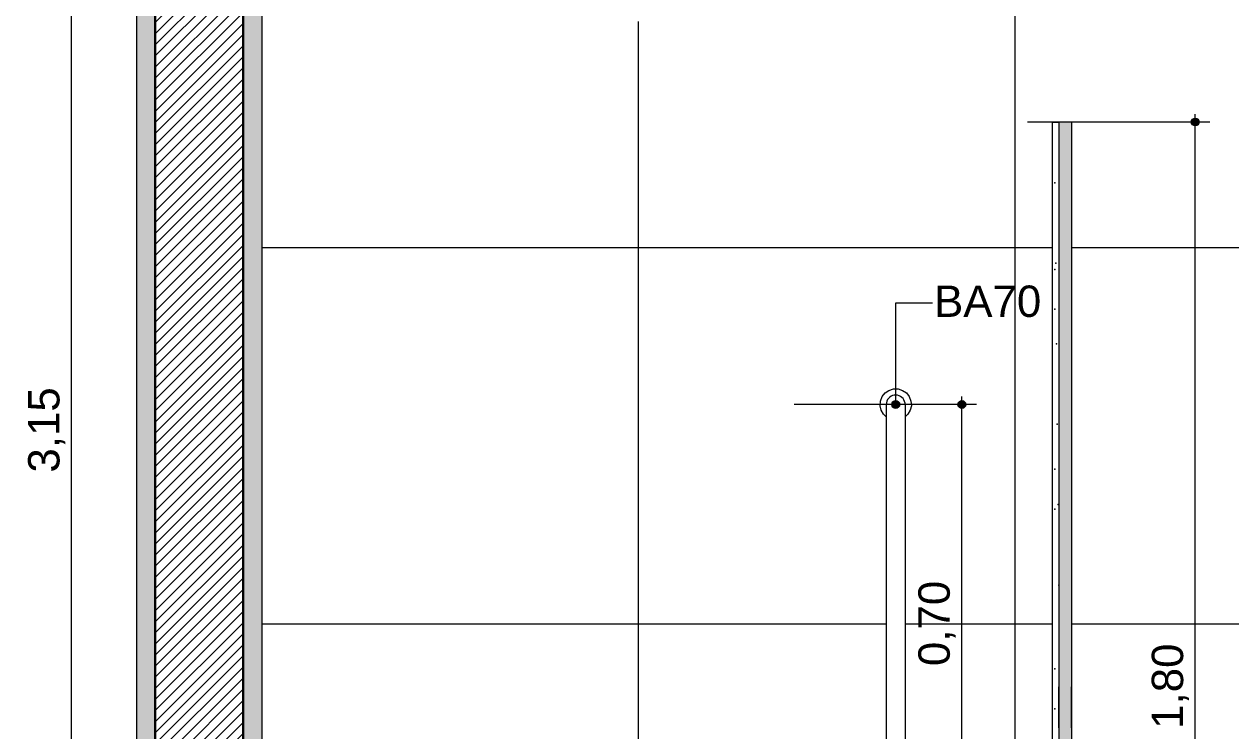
# Model space of a CAD drawing. Header units: metres. Extents: x -1.8 to 75.3, y -2 to 2.8.
# Drawn here: x 6.685 to 8.608, y -0.868 to 0.258 of the extents above; entities that cross this region are included whole.
import ezdxf

# ---------------------------------------------------------------- set-up
doc = ezdxf.new("R2010")
doc.units = ezdxf.units.M
doc.header["$MEASUREMENT"] = 0
for name, color, linetype in [('COTAS CORTE', 7, 'Continuous'), ('NOTAS-LAYOUT.EXEC', 7, 'Continuous'), ('PAREDE CONSTRUIR', 7, 'Continuous'), ('Portas Archicad', 7, 'Continuous')]:
    doc.layers.add(name, color=color, linetype=linetype)
for name, color, linetype, lineweight, true_color in [('COTAS CORTE_Caneta_No__25', 7, 'Continuous', 13, 0x982312), ('LOUCAS-METAIS.ARQ_Caneta_No__96', 7, 'Continuous', 0, 0xb6b6b6), ('PAREDE CONSTRUIR_Caneta_No__97', 7, 'Continuous', 13, 0x6b6b6b), ('PAREDE.ARQ_Caneta_No__97', 7, 'Continuous', 13, 0x6b6b6b), ('Portas Archicad_Caneta_No__9', 7, 'Continuous', 9, 0x020202), ('Portas Archicad_Caneta_No__97', 7, 'Continuous', 13, 0x6b6b6b)]:
    doc.layers.add(name, color=color, linetype=linetype, lineweight=lineweight, true_color=true_color)
for name, color, linetype, lineweight in [('NOTAS-LAYOUT.EXEC_Caneta_No__241', 7, 'Continuous', 13), ('NOTAS-LAYOUT.EXEC_Caneta_No__5', 7, 'Continuous', 20), ('PAREDE CONSTRUIR_Caneta_No__241', 7, 'Continuous', 13), ('PAREDE CONSTRUIR_Caneta_No__3', 7, 'Continuous', 30), ('Portas Archicad_Caneta_No__241', 7, 'Continuous', 13)]:
    doc.layers.add(name, color=color, linetype=linetype, lineweight=lineweight)
doc.styles.add('GENERATED_STYLE_1', font='arial.ttf')
doc.dimstyles.new('GENERATED_STYLE__2', dxfattribs={"dimtxt": 0.05, "dimasz": 0.02375, "dimexe": 0.18, "dimexo": 0.267183, "dimgap": 0, "dimtad": 1, "dimzin": 0, "dimdsep": 46, "dimtxsty": 'GENERATED_STYLE_1', "dimblk": 'ARROWHEAD_11', "dimblk1": 'ARROWHEAD_11', "dimblk2": 'ARROWHEAD_11', "dimcen": 0.09, "dimclrd": 256, "dimclre": 256, "dimclrt": 256, "dimadec": 0, "dimazin": 0, "dimtfac": 1, "dimtdec": 4, "dimtmove": 0, "dimatfit": 3, "dimfxl": 0, "dimtolj": 1, "dimtzin": 0, "dimarcsym": 0})

# ---------------------------------------------------------------- blocks, each defined once
blk = doc.blocks.new('*D48', base_point=(73.3784, -1.8982))
at = {"layer": 'COTAS CORTE_Caneta_No__25', "linetype": 'Continuous', "lineweight": 13, "true_color": 0x982312}
for points in [[(6.7548, 1.2518), (6.7553, 1.2494), (6.7567, 1.2473), (6.7587, 1.246), (6.7611, 1.2455), (6.7635, 1.246), (6.7655, 1.2473), (6.7669, 1.2494), (6.7673, 1.2518), (6.7669, 1.2541), (6.7655, 1.2562), (6.7635, 1.2575), (6.7611, 1.258), (6.7587, 1.2575), (6.7567, 1.2562), (6.7553, 1.2541)], [(6.7548, -1.8982), (6.7553, -1.9006), (6.7567, -1.9027), (6.7587, -1.904), (6.7611, -1.9045), (6.7635, -1.904), (6.7655, -1.9027), (6.7669, -1.9006), (6.7673, -1.8982), (6.7669, -1.8959), (6.7655, -1.8938), (6.7635, -1.8925), (6.7611, -1.892), (6.7587, -1.8925), (6.7567, -1.8938), (6.7553, -1.8959)]]:
    blk.add_hatch(color=24, dxfattribs=at).paths.add_polyline_path(points)
at = {"layer": 'COTAS CORTE_Caneta_No__25', "color": 24, "linetype": 'Continuous', "lineweight": 13, "true_color": 0x982312}
for p, q in [((6.7548, 1.2518), (6.7377, 1.2518)), ((7.0283, 1.2518), (6.7673, 1.2518)), ((6.7611, -1.892), (6.7611, 1.2455)), ((6.7548, -1.8982), (6.7377, -1.8982)), ((7.0283, -1.8982), (6.7673, -1.8982)), ((6.7611, -1.9107), (6.7611, -1.9045))]:
    blk.add_line(p, q, dxfattribs=at)
for centre in [(6.7611, 1.2518), (6.7611, -1.8982)]:
    blk.add_circle(centre, 0.00625, dxfattribs=at)
at = {"layer": 'COTAS CORTE_Caneta_No__25', "color": 24, "lineweight": 13, "true_color": 0x982312, "char_height": 0.05, "attachment_point": 7, "rotation": 90, "style": 'GENERATED_STYLE_1'}
for s, insert in [('\\A1;{\\pql;\\fArial|b0|i0|c0|p0;\\W1.000000;0,01}', (6.7511, 1.112)), ('\\A1;{\\pql;\\fArial|b0|i0|c0|p0;\\W1.000000;3,15}', (6.7511, -0.4567))]:
    blk.add_mtext(s, dxfattribs=dict(at, insert=insert))
blk = doc.blocks.new('ARROWHEAD_11')
at = {"color": 0, "linetype": 'Continuous', "lineweight": 0}
blk.add_line((0, 0), (-1, 0), dxfattribs=at)
at = {"color": 0, "linetype": 'Continuous', "lineweight": 0, "const_width": 0.25, "flags": 128}
blk.add_lwpolyline([(-0.125, 0, 1), (0.125, 0, 1)], format="xyb", close=True, dxfattribs=at)
blk = doc.blocks.new('*D53', base_point=(73.3784, -1.8982))
at = {"layer": 'COTAS CORTE_Caneta_No__25', "linetype": 'Continuous', "lineweight": 13, "true_color": 0x982312}
for points in [[(8.5455, 0.1018), (8.546, 0.0994), (8.5473, 0.0973), (8.5493, 0.096), (8.5517, 0.0955), (8.5541, 0.096), (8.5561, 0.0973), (8.5575, 0.0994), (8.558, 0.1018), (8.5575, 0.1041), (8.5561, 0.1062), (8.5541, 0.1075), (8.5517, 0.108), (8.5493, 0.1075), (8.5473, 0.1062), (8.546, 0.1041)], [(8.5455, -1.6982), (8.546, -1.7006), (8.5473, -1.7027), (8.5493, -1.704), (8.5517, -1.7045), (8.5541, -1.704), (8.5561, -1.7027), (8.5575, -1.7006), (8.558, -1.6982), (8.5575, -1.6959), (8.5561, -1.6938), (8.5541, -1.6925), (8.5517, -1.692), (8.5493, -1.6925), (8.5473, -1.6938), (8.546, -1.6959)]]:
    blk.add_hatch(color=24, dxfattribs=at).paths.add_polyline_path(points)
at = {"layer": 'COTAS CORTE_Caneta_No__25', "color": 24, "linetype": 'Continuous', "lineweight": 13, "true_color": 0x982312}
for p, q in [((8.5455, 0.1018), (8.2845, 0.1018)), ((8.5517, 0.108), (8.5517, 0.1143)), ((8.5752, 0.1018), (8.558, 0.1018)), ((8.5517, -1.692), (8.5517, 0.0955))]:
    blk.add_line(p, q, dxfattribs=at)
blk.add_circle((8.5517, 0.1018), 0.00625, dxfattribs=at)
at = {"layer": 'COTAS CORTE_Caneta_No__25', "color": 24, "lineweight": 13, "true_color": 0x982312, "insert": (8.5417, -0.865), "char_height": 0.05, "attachment_point": 7, "rotation": 90, "style": 'GENERATED_STYLE_1'}
blk.add_mtext('\\A1;{\\pql;\\fArial|b0|i0|c0|p0;\\W1.000000;1,80}', dxfattribs=at)
blk = doc.blocks.new('*D56', base_point=(73.3784, -1.8982))
at = {"layer": 'COTAS CORTE_Caneta_No__25', "linetype": 'Continuous', "lineweight": 13, "true_color": 0x982312}
for points in [[(8.1736, -0.3482), (8.1741, -0.3506), (8.1754, -0.3527), (8.1774, -0.354), (8.1798, -0.3545), (8.1822, -0.354), (8.1843, -0.3527), (8.1856, -0.3506), (8.1861, -0.3482), (8.1856, -0.3459), (8.1843, -0.3438), (8.1822, -0.3425), (8.1798, -0.342), (8.1774, -0.3425), (8.1754, -0.3438), (8.1741, -0.3459)], [(8.1736, -1.0482), (8.1741, -1.0506), (8.1754, -1.0527), (8.1774, -1.054), (8.1798, -1.0545), (8.1822, -1.054), (8.1843, -1.0527), (8.1856, -1.0506), (8.1861, -1.0482), (8.1856, -1.0459), (8.1843, -1.0438), (8.1822, -1.0425), (8.1798, -1.042), (8.1774, -1.0425), (8.1754, -1.0438), (8.1741, -1.0459)]]:
    blk.add_hatch(color=24, dxfattribs=at).paths.add_polyline_path(points)
at = {"layer": 'COTAS CORTE_Caneta_No__25', "color": 24, "linetype": 'Continuous', "lineweight": 13, "true_color": 0x982312}
for p, q in [((8.1798, -0.342), (8.1798, -0.3357)), ((8.1736, -0.3482), (7.9127, -0.3482)), ((8.1798, -1.042), (8.1798, -0.3545)), ((8.2033, -0.3482), (8.1861, -0.3482)), ((8.1736, -1.0482), (7.9127, -1.0482)), ((8.2033, -1.0482), (8.1861, -1.0482))]:
    blk.add_line(p, q, dxfattribs=at)
for centre in [(8.1798, -0.3482), (8.1798, -1.0482)]:
    blk.add_circle(centre, 0.00625, dxfattribs=at)
at = {"layer": 'COTAS CORTE_Caneta_No__25', "color": 24, "lineweight": 13, "true_color": 0x982312, "insert": (8.1698, -0.765), "char_height": 0.05, "attachment_point": 7, "rotation": 90, "style": 'GENERATED_STYLE_1'}
blk.add_mtext('\\A1;{\\pql;\\fArial|b0|i0|c0|p0;\\W1.000000;0,70}', dxfattribs=at)
blk = doc.blocks.new('Label_6_3', base_point=(8.0744, -0.3482))
at = {"layer": 'NOTAS-LAYOUT.EXEC', "linetype": 'Continuous', "lineweight": 0, "true_color": 0x000000}
blk.add_hatch(color=18, dxfattribs=at).paths.add_polyline_path([(8.0681, -0.3482), (8.0686, -0.3506), (8.0699, -0.3527), (8.072, -0.354), (8.0744, -0.3545), (8.0768, -0.354), (8.0788, -0.3527), (8.0801, -0.3506), (8.0806, -0.3482), (8.0801, -0.3459), (8.0788, -0.3438), (8.0768, -0.3425), (8.0744, -0.342), (8.072, -0.3425), (8.0699, -0.3438), (8.0686, -0.3459)])
at = {"layer": 'NOTAS-LAYOUT.EXEC_Caneta_No__241', "color": 7, "linetype": 'Continuous', "lineweight": 13}
for p, q in [((8.0744, -0.342), (8.0744, -0.1861)), ((8.0744, -0.1861), (8.133, -0.1861))]:
    blk.add_line(p, q, dxfattribs=at)
at = {"layer": 'NOTAS-LAYOUT.EXEC_Caneta_No__5', "color": 7, "linetype": 'Continuous', "lineweight": 20}
blk.add_circle((8.0744, -0.3482), 0.00625, dxfattribs=at)
at = {"layer": 'NOTAS-LAYOUT.EXEC_Caneta_No__241', "color": 7, "lineweight": 13, "insert": (8.1355, -0.1587), "char_height": 0.05, "attachment_point": 1, "style": 'GENERATED_STYLE_1'}
blk.add_mtext('\\A1;{\\pql;\\pt0,241;\\fArial|b0|i0|c0|p0;\\W1.000000;BA70\\fArial|b0|i0|c0|p0;\\W1.000000;\\A1{\\H.66x;\\S^  ;}\\fArial|b0|i0|c0|p0;\\W1.000000;\\fArial|b0|i0|c0|p0;\\W1.000000;\\A1{\\H.66x;\\S^  ;}\\fArial|b0|i0|c0|p0;\\W1.000000;\\fArial|b0|i0|c0|p0;\\W1.000000;\\fArial|b0|i0|c0|p0;\\W1.000000;\\fArial|b0|i0|c0|p0;\\W1.000000;\\fArial|b0|i0|c0|p0;\\W1.000000;\\fArial|b0|i0|c0|p0;\\W1.000000;\\fArial|b0|i0|c0|p0;\\W1.000000;\\A1{\\H.66x;\\S^  ;}\\fArial|b0|i0|c0|p0;\\W1.000000;\\fArial|b0|i0|c0|p0;\\W1.000000;\\A1{\\H.66x;\\S^  ;}\\fArial|b0|i0|c0|p0;\\W1.000000;\\fArial|b0|i0|c0|p0;\\W1.000000;\\fArial|b0|i0|c0|p0;\\W1.000000;\\fArial|b0|i0|c0|p0;\\W1.000000;\\fArial|b0|i0|c0|p0;\\W1.000000;\\fArial|b0|i0|c0|p0;\\W1.000000;\\fArial|b0|i0|c0|p0;\\W1.000000;\\A1{\\H.66x;\\S^  ;}\\fArial|b0|i0|c0|p0;\\W1.000000;\\fArial|b0|i0|c0|p0;\\W1.000000;\\A1{\\H.66x;\\S^  ;}\\fArial|b0|i0|c0|p0;\\W1.000000;\\fArial|b0|i0|c0|p0;\\W1.000000;\\fArial|b0|i0|c0|p0;\\W1.000000;\\fArial|b0|i0|c0|p0;\\W1.000000;\\fArial|b0|i0|c0|p0;\\W1.000000;\\fArial|b0|i0|c0|p0;\\W1.000000;\\fArial|b0|i0|c0|p0;\\W1.000000;\\A1{\\H.66x;\\S^  ;}\\fArial|b0|i0|c0|p0;\\W1.000000;\\fArial|b0|i0|c0|p0;\\W1.000000;\\A1{\\H.66x;\\S^  ;}\\fArial|b0|i0|c0|p0;\\W1.000000;\\fArial|b0|i0|c0|p0;\\W1.000000;\\fArial|b0|i0|c0|p0;\\W1.000000;\\fArial|b0|i0|c0|p0;\\W1.000000;\\fArial|b0|i0|c0|p0;\\W1.000000;\\fArial|b0|i0|c0|p0;\\W1.000000;\\fArial|b0|i0|c0|p0;\\W1.000000;\\A1{\\H.66x;\\S^  ;}\\fArial|b0|i0|c0|p0;\\W1.000000;\\fArial|b0|i0|c0|p0;\\W1.000000;\\A1{\\H.66x;\\S^  ;}\\fArial|b0|i0|c0|p0;\\W1.000000;\\fArial|b0|i0|c0|p0;\\W1.000000;\\fArial|b0|i0|c0|p0;\\W1.000000;\\fArial|b0|i0|c0|p0;\\W1.000000;\\fArial|b0|i0|c0|p0;\\W1.000000;\\fArial|b0|i0|c0|p0;\\W1.000000;\\fArial|b0|i0|c0|p0;\\W1.000000;\\A1{\\H.66x;\\S^  ;}\\fArial|b0|i0|c0|p0;\\W1.000000;}', dxfattribs=at)

msp = doc.modelspace()

# ---------------------------------------------------------------- hatches: boundary and pattern name
at = {"layer": 'PAREDE CONSTRUIR', "linetype": 'Continuous', "lineweight": 0, "true_color": 0xffffff}
for points in [[(6.8644, 1.3518), (6.8644, -1.8982), (6.8944, -1.8982), (6.8944, 1.3518)], [(7.0344, -1.8982), (7.0644, -1.8982), (7.0644, 1.3518), (7.0344, 1.3518)]]:
    msp.add_hatch(color=7, dxfattribs=at).paths.add_polyline_path(points)
at = {"layer": 'PAREDE CONSTRUIR', "linetype": 'Continuous', "lineweight": 0, "true_color": 0x000000}
h = msp.add_hatch(dxfattribs=at)
h.set_pattern_fill('common_brick_0003', color=18, style=0, pattern_type=2)
h.set_pattern_definition([(45, (73.378392, -1.898244), (-0.0088388348, 0.0088388348), [])])
h.paths.add_polyline_path([(6.8944, 1.3518), (6.8944, -1.8982), (7.0344, -1.8982), (7.0344, 1.3518)])
at = {"layer": 'PAREDE CONSTRUIR_Caneta_No__97', "linetype": 'Continuous', "lineweight": 13, "true_color": 0x6b6b6b}
h = msp.add_hatch(dxfattribs=at)
h.set_pattern_fill('Ceramica_60_x_60_0003', color=251, style=0, pattern_type=2)
h.set_pattern_definition([(0, (7.06436, -1.89824), (0, 0.6), []), (90, (7.06436, -1.89824), (-0.6, 0), [])])
h.paths.add_polyline_path([(7.0644, -1.8982), (7.1637, -1.8982), (7.1637, -1.8629), (7.2017, -1.627), (7.1654, -1.4736), (7.0844, -1.4736), (7.0844, -1.4382), (7.0844, -1.2661), (7.0844, -1.2302), (7.0644, -1.2302), (7.0644, -1.1982), (7.0844, -1.1982), (7.0844, -1.1032), (7.0848, -1.0984), (7.0886, -1.0894), (7.0955, -1.0825), (7.1045, -1.0787), (7.1094, -1.0782), (7.1324, -1.0782), (7.1324, -1.0732), (7.1724, -1.0732), (7.1724, -1.0782), (7.219, -1.0782), (7.2239, -1.0787), (7.2329, -1.0825), (7.2398, -1.0894), (7.2435, -1.0984), (7.244, -1.1032), (7.244, -1.1232), (7.2358, -1.4382), (7.2573, -1.4382), (7.2573, -1.3982), (7.7153, -1.3982), (7.7073, -1.4182), (7.7153, -1.4182), (7.7244, -1.4382), (7.7244, -1.4736), (7.6118, -1.627), (7.6687, -1.8629), (7.6687, -1.8982), (8.2644, -1.8982), (8.2644, 1.2518), (7.0644, 1.2518)])
h.paths.add_polyline_path([(7.2285, 1.1418), (8.1085, 1.1418), (8.1085, 0.2618), (7.2285, 0.2618)], flags=0)
h.paths.add_polyline_path([(7.4996, -1.152), (7.4996, -1.1445), (7.5018, -1.1374), (7.506, -1.1312), (7.5119, -1.1266), (7.5188, -1.1239), (7.5262, -1.1233), (7.5335, -1.125), (7.5399, -1.1287), (7.5442, -1.1332), (8.2047, -1.1332), (8.206, -1.1312), (8.2119, -1.1266), (8.2188, -1.1239), (8.2262, -1.1233), (8.2335, -1.125), (8.2399, -1.1287), (8.245, -1.1342), (8.2482, -1.1409), (8.2494, -1.1482), (8.2482, -1.1556), (8.245, -1.1623), (8.2399, -1.1678), (8.2335, -1.1715), (8.2262, -1.1732), (8.2188, -1.1726), (8.2119, -1.1699), (8.206, -1.1652), (8.2047, -1.1632), (7.5442, -1.1632), (7.5399, -1.1678), (7.5335, -1.1715), (7.5262, -1.1732), (7.5188, -1.1726), (7.5119, -1.1699), (7.506, -1.1652), (7.5018, -1.1591)], flags=0)
h.paths.add_polyline_path([(8.0511, -0.3574), (8.0494, -0.3501), (8.05, -0.3427), (8.0527, -0.3357), (8.0574, -0.3299), (8.0635, -0.3257), (8.0706, -0.3235), (8.0781, -0.3235), (8.0852, -0.3257), (8.0914, -0.3299), (8.096, -0.3357), (8.0987, -0.3427), (8.0993, -0.3501), (8.0976, -0.3574), (8.0939, -0.3638), (8.0894, -0.3681), (8.0894, -1.0285), (8.0914, -1.0299), (8.096, -1.0357), (8.0987, -1.0427), (8.0993, -1.0501), (8.0976, -1.0574), (8.0939, -1.0638), (8.0884, -1.0689), (8.0817, -1.0721), (8.0744, -1.0732), (8.067, -1.0721), (8.0603, -1.0689), (8.0548, -1.0638), (8.0511, -1.0574), (8.0494, -1.0501), (8.05, -1.0427), (8.0527, -1.0357), (8.0574, -1.0299), (8.0594, -1.0285), (8.0594, -0.3681), (8.0548, -0.3638)], flags=0)
h = msp.add_hatch(dxfattribs=at)
h.set_pattern_fill('Ceramica_60_x_60_0003', color=251, style=0, pattern_type=2)
h.set_pattern_definition([(1e-14, (7.06436, -1.89824), (0, 0.6), []), (90, (7.06436, -1.89824), (-0.6, 0), [])])
h.paths.add_polyline_path([(9.9144, 1.2518), (8.2644, 1.2518), (8.2644, -1.8982), (8.9024, -1.8982), (8.9024, 0.2538), (9.8264, 0.2538), (9.8264, -1.8982), (9.9144, -1.8982)])
h.paths.add_polyline_path([(8.2844, -0.8732), (8.3194, -0.8802), (8.3194, -0.8832), (8.3244, -0.8832), (8.3244, 0.1018), (8.3544, 0.1018), (8.3544, -0.8732), (8.3594, -0.8732), (8.3594, -0.8832), (8.3694, -0.8832), (8.3694, -0.8802), (8.4044, -0.8732), (8.4044, -0.9232), (8.3694, -0.9162), (8.3694, -0.9132), (8.3594, -0.9132), (8.3594, -0.9232), (8.3544, -0.9232), (8.3544, -1.6982), (8.3244, -1.6982), (8.3244, -0.9132), (8.3194, -0.9132), (8.3194, -0.9162), (8.2844, -0.9232)], flags=0)
at = {"layer": 'Portas Archicad', "linetype": 'Continuous', "lineweight": 0, "true_color": 0xffffff}
for points in [[(8.3544, 0.0018), (8.3544, 0.1018), (8.3344, 0.1018), (8.3344, 0.0018)], [(8.3544, -0.0982), (8.3544, 0.0018), (8.3344, 0.0018), (8.3344, -0.0982)], [(8.3544, -0.1982), (8.3544, -0.0982), (8.3344, -0.0982), (8.3344, -0.1982)], [(8.3544, -0.2982), (8.3544, -0.1982), (8.3344, -0.1982), (8.3344, -0.2982)], [(8.3544, -0.3982), (8.3544, -0.2982), (8.3344, -0.2982), (8.3344, -0.3982)], [(8.3544, -0.4982), (8.3544, -0.3982), (8.3344, -0.3982), (8.3344, -0.4982)], [(8.3544, -0.5982), (8.3544, -0.4982), (8.3344, -0.4982), (8.3344, -0.5982)], [(8.3544, -0.6982), (8.3544, -0.5982), (8.3344, -0.5982), (8.3344, -0.6982)], [(8.3544, -0.7982), (8.3544, -0.6982), (8.3344, -0.6982), (8.3344, -0.7982)], [(8.3544, -0.8982), (8.3544, -0.7982), (8.3344, -0.7982), (8.3344, -0.8982)]]:
    msp.add_hatch(color=7, dxfattribs=at).paths.add_polyline_path(points)

# ---------------------------------------------------------------- linework, layer by layer
at = {"layer": 'LOUCAS-METAIS.ARQ_Caneta_No__96', "color": 253, "linetype": 'Continuous', "lineweight": 0, "true_color": 0xb6b6b6}
for p, q in [((8.0574, -0.3299), (8.0635, -0.3257)), ((8.0635, -0.3257), (8.0706, -0.3235)), ((8.0706, -0.3235), (8.0781, -0.3235)), ((8.0781, -0.3235), (8.0852, -0.3257)), ((8.0852, -0.3257), (8.0914, -0.3299)), ((8.0494, -0.3501), (8.05, -0.3427)), ((8.05, -0.3427), (8.0527, -0.3357)), ((8.0527, -0.3357), (8.0574, -0.3299)), ((8.0596, -0.3454), (8.0594, -0.348)), ((8.0604, -0.3429), (8.0596, -0.3454)), ((8.0615, -0.3405), (8.0604, -0.3429)), ((8.063, -0.3384), (8.0615, -0.3405)), ((8.0649, -0.3366), (8.063, -0.3384)), ((8.0671, -0.3351), (8.0649, -0.3366)), ((8.0695, -0.3341), (8.0671, -0.3351)), ((8.072, -0.3334), (8.0695, -0.3341)), ((8.0746, -0.3332), (8.072, -0.3334)), ((8.0772, -0.3335), (8.0746, -0.3332)), ((8.0797, -0.3342), (8.0772, -0.3335)), ((8.0821, -0.3354), (8.0797, -0.3342)), ((8.0842, -0.3369), (8.0821, -0.3354)), ((8.086, -0.3388), (8.0842, -0.3369)), ((8.0875, -0.341), (8.086, -0.3388)), ((8.0885, -0.3434), (8.0875, -0.341)), ((8.0892, -0.3459), (8.0885, -0.3434)), ((8.0894, -0.3485), (8.0892, -0.3459)), ((8.0914, -0.3299), (8.096, -0.3357)), ((8.096, -0.3357), (8.0987, -0.3427)), ((8.0987, -0.3427), (8.0993, -0.3501)), ((8.0511, -0.3574), (8.0494, -0.3501)), ((8.0548, -0.3638), (8.0511, -0.3574)), ((8.0594, -0.3681), (8.0548, -0.3638)), ((8.0594, -0.348), (8.0594, -0.3495)), ((8.0594, -0.3495), (8.0594, -0.3539)), ((8.0594, -0.3539), (8.0594, -0.3611)), ((8.0594, -0.3611), (8.0594, -0.3707)), ((8.0894, -0.3485), (8.0894, -0.35)), ((8.0894, -0.35), (8.0894, -0.3544)), ((8.0894, -0.3544), (8.0894, -0.3615)), ((8.0894, -0.3615), (8.0894, -0.371)), ((8.0939, -0.3638), (8.0894, -0.3681)), ((8.0976, -0.3574), (8.0939, -0.3638)), ((8.0993, -0.3501), (8.0976, -0.3574)), ((8.0594, -0.3707), (8.0594, -0.3821)), ((8.0594, -0.3821), (8.0594, -0.3948)), ((8.0894, -0.371), (8.0894, -0.3823)), ((8.0894, -0.3823), (8.0894, -0.395)), ((8.0594, -0.3948), (8.0594, -0.4082)), ((8.0894, -0.395), (8.0894, -0.4083)), ((8.0594, -0.4082), (8.0594, -0.9883)), ((8.0894, -0.4083), (8.0894, -0.9882))]:
    msp.add_line(p, q, dxfattribs=at)
at = {"layer": 'PAREDE CONSTRUIR_Caneta_No__241', "color": 7, "linetype": 'Continuous', "lineweight": 13}
for p, q in [((6.8644, 1.3518), (6.8644, -1.8982)), ((7.0644, 1.2518), (7.0644, -1.8982))]:
    msp.add_line(p, q, dxfattribs=at)
at = {"layer": 'PAREDE CONSTRUIR_Caneta_No__3', "color": 7, "linetype": 'Continuous', "lineweight": 30}
for p, q in [((6.8944, 1.3518), (6.8944, -1.8982)), ((7.0344, 1.3518), (7.0344, -1.8982))]:
    msp.add_line(p, q, dxfattribs=at)
at = {"layer": 'PAREDE.ARQ_Caneta_No__97', "color": 251, "linetype": 'Continuous', "lineweight": 13, "true_color": 0x6b6b6b}
for p in [(8.3281, 0.0048), (8.3281, -0.133), (8.3293, -0.1233), (8.3281, -0.1966), (8.3306, -0.2515), (8.3318, -0.3797), (8.3281, -0.4512), (8.3281, -0.5148), (8.3331, -0.5078), (8.3343, -0.636), (8.3281, -0.7694), (8.3281, -0.833)]:
    msp.add_point(p, dxfattribs=at)
at = {"layer": 'Portas Archicad_Caneta_No__241', "color": 7, "linetype": 'Continuous', "lineweight": 13}
for p, q in [((8.3244, 0.1018), (8.3344, 0.1018)), ((8.3244, -0.8832), (8.3244, 0.1018))]:
    msp.add_line(p, q, dxfattribs=at)
at = {"layer": 'Portas Archicad_Caneta_No__9', "color": 18, "linetype": 'Continuous', "lineweight": 9, "true_color": 0x020202}
msp.add_line((8.3544, 0.1018), (8.3344, 0.1018), dxfattribs=at)
at = {"layer": 'Portas Archicad_Caneta_No__9', "color": 18, "linetype": 'Continuous', "lineweight": 9, "true_color": 0x020202, "flags": 128}
for points in [[(8.3344, 0.1018), (8.3344, 0.0018), (8.3344, -0.0982), (8.3344, -0.1982), (8.3344, -0.2982), (8.3344, -0.3982), (8.3344, -0.4982), (8.3344, -0.5982), (8.3344, -0.6982), (8.3344, -0.7982), (8.3344, -0.8982), (8.3344, -0.9982), (8.3344, -1.0982), (8.3344, -1.1982), (8.3344, -1.2982), (8.3344, -1.3982), (8.3344, -1.4982), (8.3344, -1.5982), (8.3344, -1.6982)], [(8.3544, 0.1018), (8.3544, 0.0018), (8.3544, -0.0982), (8.3544, -0.1982), (8.3544, -0.2982), (8.3544, -0.3982), (8.3544, -0.4982), (8.3544, -0.5982), (8.3544, -0.6982), (8.3544, -0.7982), (8.3544, -0.8982), (8.3544, -0.9982), (8.3544, -1.0982), (8.3544, -1.1982), (8.3544, -1.2982), (8.3544, -1.3982), (8.3544, -1.4982), (8.3544, -1.5982), (8.3544, -1.6982)]]:
    msp.add_lwpolyline(points, dxfattribs=at)
at = {"layer": 'Portas Archicad_Caneta_No__97', "color": 251, "linetype": 'Continuous', "lineweight": 13, "true_color": 0x6b6b6b}
for p, q in [((8.3343, -0.109), (8.3343, -0.1739)), ((8.3545, -0.109), (8.3545, -0.1739)), ((8.3343, -0.2144), (8.3343, -0.2793)), ((8.3545, -0.2144), (8.3545, -0.2793)), ((8.3343, -0.3198), (8.3343, -0.3847)), ((8.3545, -0.3198), (8.3545, -0.3847)), ((8.3343, -0.4252), (8.3343, -0.49)), ((8.3545, -0.4252), (8.3545, -0.49)), ((8.3343, -0.5306), (8.3343, -0.5954)), ((8.3545, -0.5306), (8.3545, -0.5954)), ((8.3343, -0.636), (8.3343, -0.7008)), ((8.3545, -0.636), (8.3545, -0.7008)), ((8.3343, -0.7334), (8.3343, -0.7982)), ((8.3545, -0.7334), (8.3545, -0.7982)), ((8.3343, -0.8631), (8.3343, -0.7982)), ((8.3545, -0.8631), (8.3545, -0.7982))]:
    msp.add_line(p, q, dxfattribs=at)

# ---------------------------------------------------------------- block references
at = {"layer": 'NOTAS-LAYOUT.EXEC', "color": 7, "linetype": 'Continuous', "lineweight": 13}
msp.add_blockref('Label_6_3', (8.0744, -0.3482), dxfattribs=at)

# ---------------------------------------------------------------- dimensions: what is measured, and where the dimension line sits
at = {"layer": 'COTAS CORTE', "color": 24, "linetype": 'Continuous', "lineweight": 13, "true_color": 0x982312}
for base, p1, p2, picture, middle in [((6.7611, 1.2518), (7.0644, -1.8982), (8.4894, 1.2518), '*D48', (6.7261, -0.392)), ((8.5517, 0.1018), (8.3544, -1.6982), (8.3244, 0.1018), '*D53', (8.5167, -0.8002)), ((8.1798, -0.3482), (8.0744, -1.0482), (8.0744, -0.3482), '*D56', (8.1448, -0.7002))]:
    dim = msp.add_linear_dim(base=base, p1=p1, p2=p2, angle=90, dimstyle='GENERATED_STYLE__2', dxfattribs=at)
    dim.commit()
    dim.dimension.update_dxf_attribs({"geometry": picture, "text_midpoint": middle, "dimtype": 160, "text_rotation": 90})

doc.saveas('drawing.dxf')
